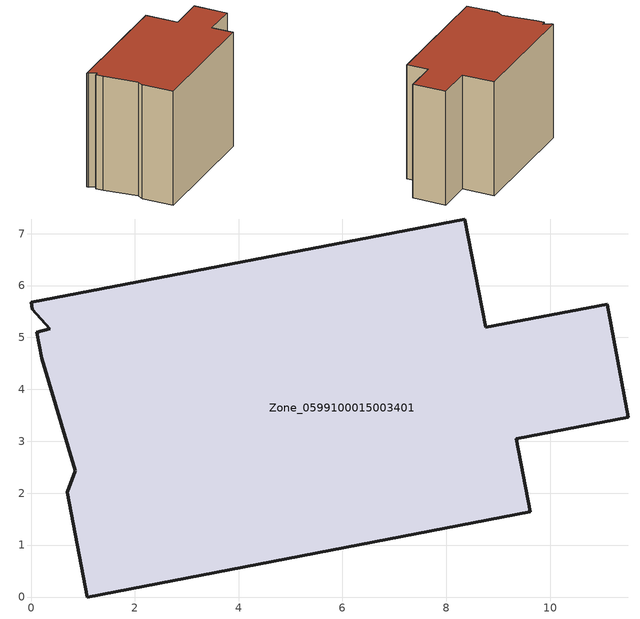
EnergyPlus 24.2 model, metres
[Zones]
Zone_0599100015003401
 floor ground (C_G): 0.85,2.43 0.21,4.6 0.11,5.1 0.36,5.17 0.03,5.54 0,5.68 8.36,7.28 8.76,5.19 11.1,5.64 11.51,3.46 9.35,3.05 9.62,1.64 1.09,0 0.7,2.02 z0.98
 wall outside (C_F): 11.51,3.46 11.1,5.64 8.76,5.19 8.36,7.28 0,5.68 0.03,5.54 0.36,5.17 0.11,5.1 0.21,4.6 0.85,2.43 0.7,2.02 1.09,0 9.62,1.64 9.35,3.05 11.51,3.46 z0.98:8.74
 roof outside (C_R): 0.21,4.6 0.85,2.43 0.7,2.02 1.09,0 9.62,1.64 9.35,3.05 11.51,3.46 11.1,5.64 8.76,5.19 8.36,7.28 0,5.68 0.03,5.54 0.36,5.17 0.11,5.1 z8.74
[BUILDING]
Pand.0599100015003401: North Axis=0; Terrain=City; Loads Convergence Tolerance Value=0.04; Temperature Convergence Tolerance Value=0.4; Solar Distribution=FullExterior; Maximum Number of Warmup Days=25; Minimum Number of Warmup Days=1
[Site:Location]
Rotterdam.The.Hague.AP_ZH_NLD Design_Conditions: Latitude=51.96; Longitude=4.45; Time Zone=1; Elevation=-4.5
[SITE:GROUNDTEMPERATURE:BUILDINGSURFACE]
18, 18, 18, 18, 18, 18, 18, 18, 18, 18, 18, 18
[MATERIAL] Thermal Absorptance=0.9; Solar Absorptance=0.7; Visible Absorptance=0.7
Name | Roughness | Thickness | Conductivity | Density | Specific Heat
G.TC.1975-1991 | MediumSmooth | 0.15 | 0.288461 | 540 | 1210
F.TC.1975-1991 | Rough | 0.3 | 0.230769 | 1920 | 840
R.TC.1975-1991 | MediumRough | 0.2 | 0.153846 | 1500 | 1000
[CONSTRUCTION]
C_G: G.TC.1975-1991
C_F: F.TC.1975-1991
C_R: R.TC.1975-1991
[ZONE]
Zone_0599100015003401: Type=1; Multiplier=1; Ceiling Height=Autocalculate; Volume=Autocalculate; Floor Area=autocalculate; Part of Total Floor Area=Yes
[ZONEINFILTRATION:DESIGNFLOWRATE]
Infil_Zone_0599100015003401: Zone or ZoneList or Space or SpaceList=Zone_0599100015003401; Schedule=AlwaysOn; Design Flow Rate Calculation Method=Flow/Area; Flow Rate per Floor Area=0.003; Constant Term Coefficient=1; Temperature Term Coefficient=0; Velocity Term Coefficient=0; Velocity Squared Term Coefficient=0
[HVACTEMPLATE:ZONE:IDEALLOADSAIRSYSTEM]
Zone_0599100015003401: Maximum Heating Supply Air Temperature=50; Minimum Cooling Supply Air Temperature=13; Maximum Heating Supply Air Humidity Ratio=0.0156; Minimum Cooling Supply Air Humidity Ratio=0.0077; Heating Limit=NoLimit; Cooling Limit=NoLimit; Dehumidification Control Type=ConstantSensibleHeatRatio; Cooling Sensible Heat Ratio=0.7; Dehumidification Setpoint=60; Humidification Control Type=None; Humidification Setpoint=30; Outdoor Air Method=None; Outdoor Air Flow Rate per Person=0.00944; Outdoor Air Flow Rate per Zone Floor Area=0; Outdoor Air Flow Rate per Zone=0; Demand Controlled Ventilation Type=None; Outdoor Air Economizer Type=NoEconomizer; Heat Recovery Type=None; Sensible Heat Recovery Effectiveness=0.7; Latent Heat Recovery Effectiveness=0.65
[ZONECONTROL:THERMOSTAT]
ThermostatControl_Zone_0599100015003401: Zone or ZoneList=Zone_0599100015003401; Control Type Schedule=DualSetpointControlType; Control 1=Thermostat_Zone_0599100015003401; Temperature Difference Between Cutout And Setpoint=0
[THERMOSTATSETPOINT:DUALSETPOINT]
Thermostat_Zone_0599100015003401: Heating Setpoint Temperature Schedule=HeatingSetpoint_Zone_0599100015003401; Cooling Setpoint Temperature Schedule=CoolingSetpoint_Zone_0599100015003401
[SCHEDULE:COMPACT]
HeatingSetpoint_Zone_0599100015003401: Through: 12/31, For: AllDays, Until: 24:00, 21
CoolingSetpoint_Zone_0599100015003401: Through: 12/31, For: AllDays, Until: 24:00, 24
DualSetpointControlType: Through: 12/31, For: AllDays, Until: 24:00, 4
AlwaysOn: Through: 12/31, For: AllDays, Until: 24:00, 1
